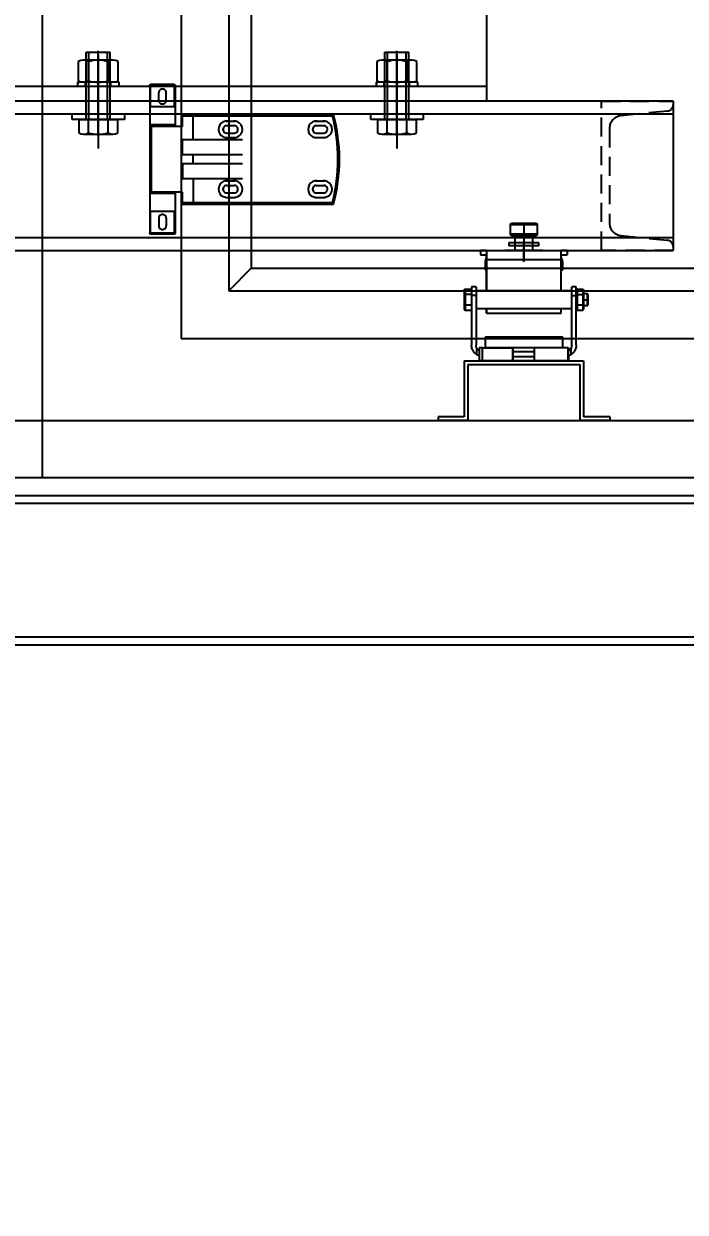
# Model space of a CAD drawing. Header units: millimetres. Extents: x -8864 to 19363, y -6016 to 13777.
# Drawn here: x 3745 to 4188, y -480 to 316 of the extents above; entities that cross this region are included whole.
import ezdxf

# ---------------------------------------------------------------- set-up
doc = ezdxf.new("R2010")
doc.units = ezdxf.units.MM
doc.linetypes.add('DASHED', pattern=[19.05, 12.7, -6.35])
for name, color, linetype in [('Dim', 1, 'Continuous'), ('FanMotor', 7, 'Continuous'), ('McDoor', 7, 'Continuous'), ('McFrame', 7, 'Continuous')]:
    doc.layers.add(name, color=color, linetype=linetype)
doc.styles.add('ROMANS', font='romans.shx')
doc.dimstyles.new('McDim', dxfattribs={"dimscale": 97, "dimtxt": 1.8, "dimasz": 2, "dimexe": 1.25, "dimexo": 0.625, "dimtad": 1, "dimdec": 1, "dimdsep": 46, "dimtxsty": 'ROMANS', "dimcen": 2.5, "dimadec": 0, "dimazin": 0, "dimtfac": 1, "dimtmove": 0, "dimatfit": 1, "dimfxl": 0, "dimarcsym": 0})

# ---------------------------------------------------------------- blocks, each defined once
blk = doc.blocks.new('M500341001400315S-E-BN')
for p, q in [((1735, 773.25, 0), (1735, 214, 0)), ((1467, 201.69, 0), (1467, 246.69, 0)), ((1467, 246.69, 0), (1483, 246.69, 0)), ((1468.73, 201.69, 0), (1468.73, 246.69, 0)), ((1475, 190.69, 0), (1475, 247.69, 0)), ((1481.27, 201.69, 0), (1481.27, 246.69, 0)), ((1483, 201.69, 0), (1483, 246.69, 0)), ((1667, 201.69, 0), (1667, 246.69, 0)), ((1667, 246.69, 0), (1683, 246.69, 0)), ((1668.73, 201.69, 0), (1668.73, 246.69, 0)), ((1675, 190.69, 0), (1675, 247.69, 0)), ((1681.27, 201.69, 0), (1681.27, 246.69, 0)), ((1683, 201.69, 0), (1683, 246.69, 0)), ((1461.63, 240.35, 0), (1461.63, 227.45, 0)), ((1485.03, 241.3, 0), (1464.97, 241.3, 0)), ((1468.31, 240.35, 0), (1468.31, 227.45, 0)), ((1475, 245.23, 0), (1475, 182.16, 0)), ((1475, 225.5, 0), (1475, 242.3, 0)), ((1481.69, 240.35, 0), (1481.69, 227.45, 0)), ((1488.38, 227.45, 0), (1488.38, 240.35, 0)), ((1661.63, 240.35, 0), (1661.63, 227.45, 0)), ((1685.03, 241.3, 0), (1664.97, 241.3, 0)), ((1668.31, 240.35, 0), (1668.31, 227.45, 0)), ((1675, 245.23, 0), (1675, 182.16, 0)), ((1675, 225.5, 0), (1675, 242.3, 0)), ((1681.69, 240.35, 0), (1681.69, 227.45, 0)), ((1688.38, 227.45, 0), (1688.38, 240.35, 0)), ((1015, 224, 0), (1735, 224, 0)), ((1466.5, 226.5, 0), (1461, 226.5, 0)), ((1461, 226.5, 0), (1461, 224, 0)), ((1461, 225.56, 0), (1461.94, 226.5, 0)), ((1461, 224, 0), (1466.5, 224, 0)), ((1485.03, 226.5, 0), (1464.97, 226.5, 0)), ((1466.5, 224, 0), (1466.5, 226.5, 0)), ((1483.5, 226.5, 0), (1466.5, 226.5, 0)), ((1466.5, 224, 0), (1483.5, 224, 0)), ((1475, 223, 0), (1475, 227.5, 0)), ((1489, 226.5, 0), (1483.5, 226.5, 0)), ((1483.5, 224, 0), (1483.5, 226.5, 0)), ((1483.5, 224, 0), (1489, 224, 0)), ((1489, 224, 0), (1489, 226.5, 0)), ((1666.5, 226.5, 0), (1661, 226.5, 0)), ((1661, 226.5, 0), (1661, 224, 0)), ((1661, 225.56, 0), (1661.94, 226.5, 0)), ((1661, 224, 0), (1666.5, 224, 0)), ((1685.03, 226.5, 0), (1664.97, 226.5, 0)), ((1666.5, 224, 0), (1666.5, 226.5, 0)), ((1683.5, 226.5, 0), (1666.5, 226.5, 0)), ((1666.5, 224, 0), (1683.5, 224, 0)), ((1675, 223, 0), (1675, 227.5, 0)), ((1689, 226.5, 0), (1683.5, 226.5, 0)), ((1683.5, 224, 0), (1683.5, 226.5, 0)), ((1683.5, 224, 0), (1689, 224, 0)), ((1689, 224, 0), (1689, 226.5, 0)), ((1860, 214, 0), (60, 214, 0)), ((1860, 214, 0), (1860, 114, 0)), ((60, 205.4, 0), (1860, 205.4, 0)), ((1457.5, 201.69, 0), (1457.5, 205.4, 0)), ((1492.5, 201.69, 0), (1457.5, 201.69, 0)), ((1461.92, 201.69, 0), (1461.92, 192.6, 0)), ((1461.92, 201.69, 0), (1488.08, 201.69, 0)), ((1468.46, 192.6, 0), (1468.46, 201.69, 0)), ((1475, 200.7, 0), (1475, 206.1, 0)), ((1481.54, 192.6, 0), (1481.54, 201.69, 0)), ((1488.08, 192.6, 0), (1488.08, 201.69, 0)), ((1492.5, 205.4, 0), (1492.5, 201.69, 0)), ((1657.5, 201.69, 0), (1657.5, 205.4, 0)), ((1692.5, 201.69, 0), (1657.5, 201.69, 0)), ((1661.92, 201.69, 0), (1661.92, 192.6, 0)), ((1661.92, 201.69, 0), (1688.08, 201.69, 0)), ((1668.46, 192.6, 0), (1668.46, 201.69, 0)), ((1675, 200.7, 0), (1675, 206.1, 0)), ((1681.54, 192.6, 0), (1681.54, 201.69, 0)), ((1688.08, 192.6, 0), (1688.08, 201.69, 0)), ((1692.5, 205.4, 0), (1692.5, 201.69, 0)), ((1465.19, 191.69, 0), (1484.81, 191.69, 0)), ((1475, 191.69, 0), (1475, 191.69, 0)), ((1665.19, 191.69, 0), (1684.81, 191.69, 0)), ((1675, 191.69, 0), (1675, 191.69, 0)), ((60, 122.61, 0), (1860, 122.61, 0)), ((1760, 122.47, 0), (1760, 106.79, 0)), ((60, 114, 0), (1860, 114, 0)), ((1720, 40, 0), (1800, 40, 0)), ((1720, 40, 0), (1720, 2.5, 0)), ((1800, 40, 0), (1800, 2.5, 0)), ((1722.5, 37.5, 0), (1797.5, 37.5, 0)), ((1722.5, 37.5, 0), (1722.5, 0, 0)), ((1797.5, 37.5, 0), (1797.5, 0, 0)), ((1720, 2.5, 0), (1702.5, 2.5, 0)), ((1702.5, 2.5, 0), (1702.5, 0, 0)), ((1722.5, 0, 0), (1702.5, 0, 0)), ((1817.5, 0, 0), (1797.5, 0, 0)), ((1817.5, 2.5, 0), (1800, 2.5, 0)), ((1817.5, 2.5, 0), (1817.5, 0, 0))]:
    blk.add_line(p, q)
at = {"color": 5, "linetype": 'DASHED'}
for p, q in [((1812, 114, 0), (1812, 214, 0)), ((1760, 106.3, 0), (1760, 122.78, 0))]:
    blk.add_line(p, q, dxfattribs=at)
at = {"color": 7, "linetype": 'Continuous'}
for p, q in [((1760, 131.2, 0), (1751, 131.2, 0)), ((1751, 124.8, 0), (1751, 131.2, 0)), ((1760, 132, 0), (1751.8, 132, 0)), ((1768.2, 132, 0), (1760, 132, 0)), ((1769, 131.2, 0), (1760, 131.2, 0)), ((1760, 131.2, 0), (1760, 124.8, 0)), ((1769, 131.2, 0), (1769, 124.8, 0)), ((1760, 124.8, 0), (1751, 124.8, 0)), ((1751.8, 124, 0), (1760, 124, 0)), ((1754, 124, 0), (1754, 114, 0)), ((1754, 119.43, 0), (1754, 119, 0)), ((1769, 124.8, 0), (1760, 124.8, 0)), ((1760, 124, 0), (1768.2, 124, 0)), ((1766, 114, 0), (1766, 124, 0)), ((1766, 119, 0), (1766, 119.74, 0)), ((1731, 114, 0), (1731, 111, 0)), ((1734.99, 114, 0), (1734.99, 111, 0)), ((1734.99, 114, 0), (1785.01, 114, 0)), ((1745.44, 114, 0), (1777.44, 114, 0)), ((1750, 119, 0), (1750, 117, 0)), ((1770, 117, 0), (1770, 119, 0)), ((1789, 114, 0), (1789, 111, 0)), ((1734, 106, 0), (1734, 101, 0)), ((1735, 108, 0), (1735, 108, 0)), ((1735, 87, 0), (1735, 108, 0)), ((1735, 108, 0), (1735, 87, 0)), ((1735, 108, 0), (1785.01, 108, 0)), ((1785.01, 87, 0), (1785.01, 108, 0)), ((1786, 101, 0), (1786, 106, 0)), ((1720.6, 87.93, 0), (1720.6, 84.46, 0)), ((1720.6, 87.93, 0), (1725, 87.93, 0)), ((1728, 89.5, 0), (1725, 89.5, 0)), ((1795, 89.5, 0), (1792, 89.5, 0)), ((1795.6, 87.93, 0), (1799.4, 87.93, 0)), ((1795.6, 87.93, 0), (1795.6, 84.46, 0)), ((1799.4, 87.93, 0), (1799.4, 84.46, 0)), ((1720, 87.24, 0), (1720, 84.12, 0)), ((1720, 84.12, 0), (1720, 77.88, 0)), ((1725, 84.46, 0), (1720.6, 84.46, 0)), ((1720.6, 84.46, 0), (1720.6, 77.54, 0)), ((1728, 83.89, 0), (1725, 83.89, 0)), ((1725, 83.89, 0), (1725, 50.5, 0)), ((1792, 87, 0), (1728, 87, 0)), ((1728, 83.89, 0), (1728, 50.5, 0)), ((1792, 83.89, 0), (1795, 83.89, 0)), ((1792, 50.5, 0), (1792, 83.89, 0)), ((1795, 50.5, 0), (1795, 83.89, 0)), ((1795.6, 84.46, 0), (1799.4, 84.46, 0)), ((1795.6, 84.46, 0), (1795.6, 77.54, 0)), ((1799.4, 84.46, 0), (1799.4, 77.54, 0)), ((1800, 87.24, 0), (1800, 84.12, 0)), ((1802.5, 85, 0), (1800, 85, 0)), ((1800, 84.12, 0), (1800, 77.88, 0)), ((1800, 81, 0), (1802.5, 81, 0)), ((1803, 84.49, 0), (1802.5, 85, 0)), ((1802.5, 77, 0), (1802.5, 81, 0)), ((1803, 81, 0), (1802.5, 81, 0)), ((1803, 77.5, 0), (1803, 81, 0)), ((1720, 77.88, 0), (1720, 74.76, 0)), ((1720.6, 77.54, 0), (1720.6, 74.07, 0)), ((1720.6, 77.54, 0), (1725, 77.54, 0)), ((1720.6, 74.07, 0), (1725, 74.07, 0)), ((1728, 75, 0), (1734.93, 75, 0)), ((1734.97, 72, 0), (1734.97, 75, 0)), ((1734.98, 72, 0), (1734.98, 75, 0)), ((1735, 75, 0), (1735, 72, 0)), ((1735.02, 75, 0), (1785.03, 75, 0)), ((1735.02, 75, 0), (1735.02, 72, 0)), ((1735.02, 72, 0), (1785.03, 72, 0)), ((1785.03, 72, 0), (1785.03, 75, 0)), ((1785.1, 75, 0), (1792, 75, 0)), ((1795.6, 77.54, 0), (1799.4, 77.54, 0)), ((1795.6, 77.54, 0), (1795.6, 74.07, 0)), ((1795.6, 74.07, 0), (1799.4, 74.07, 0)), ((1799.4, 77.54, 0), (1799.4, 74.07, 0)), ((1800, 77.88, 0), (1800, 74.76, 0)), ((1800, 77, 0), (1802.5, 77, 0)), ((1802.5, 77, 0), (1803, 77.51, 0)), ((1734, 56, 0), (1734, 49, 0)), ((1786, 49, 0), (1786, 56, 0)), ((1728.5, 44.16, 0), (1728.5, 48.44, 0)), ((1730.01, 48.8, 0), (1730.01, 40, 0)), ((1732.25, 48.8, 0), (1730.01, 48.8, 0)), ((1732.25, 48.8, 0), (1752.59, 48.8, 0)), ((1732.25, 40, 0), (1732.25, 48.8, 0)), ((1734, 49, 0), (1734.01, 48.8, 0)), ((1752.59, 48.8, 0), (1752.59, 40, 0)), ((1752.6, 47.3, 0), (1752.6, 48.8, 0)), ((1767.09, 40, 0), (1767.09, 48.8, 0)), ((1787.75, 48.8, 0), (1767.09, 48.8, 0)), ((1785.99, 48.79, 0), (1786, 49, 0)), ((1789.59, 48.8, 0), (1787.75, 48.8, 0)), ((1789.59, 48.8, 0), (1789.59, 40, 0)), ((1789.62, 40, 0), (1789.62, 48.8, 0)), ((1789.74, 48.8, 0), (1789.88, 48.8, 0)), ((1789.88, 48.8, 0), (1789.88, 46.69, 0)), ((1789.91, 46.7, 0), (1789.91, 48.8, 0)), ((1791.5, 48.44, 0), (1791.5, 44.16, 0)), ((1732.25, 40, 0), (1730.01, 40, 0)), ((1752.59, 40, 0), (1732.25, 40, 0)), ((1752.59, 43, 0), (1752.59, 47.3, 0)), ((1752.59, 47.3, 0), (1752.6, 47.3, 0)), ((1767.09, 46, 0), (1752.59, 46, 0)), ((1752.59, 43, 0), (1767.09, 43, 0)), ((1752.59, 43, 0), (1752.59, 43, 0)), ((1752.62, 40, 0), (1752.62, 43, 0)), ((1789.59, 40, 0), (1767.09, 40, 0)), ((1789.88, 40, 0), (1789.74, 40, 0)), ((1789.88, 43.4, 0), (1789.88, 40, 0)), ((1789.91, 40, 0), (1789.91, 43.41, 0))]:
    blk.add_line(p, q, dxfattribs=at)
at = {"linetype": 'Continuous'}
blk.add_line((1772.7, 114, 0), (1747.3, 114, 0), dxfattribs=at)
at = {"color": 5, "linetype": 'DASHED', "elevation": 0}
blk.add_lwpolyline([(1860, 214), (1860, 211.44, -0.385314), (1856.22, 207.26), (1824.95, 204.13, 0.385314), (1817.3, 195.67), (1817.3, 132.33, 0.385314), (1824.95, 123.87), (1856.22, 120.74, -0.385314), (1860, 116.56), (1860, 114), (1812, 114), (1812, 214), (1860, 214)], format="xyb", dxfattribs=at)
for centre, radius, start, end in [((1464.97, 234.94, 0), 6.36, 58.26171, 121.73829), ((1475, 217.3, 0), 24, 73.8206, 106.1794), ((1485.03, 234.94, 0), 6.36, 58.26171, 121.73829), ((1664.97, 234.94, 0), 6.36, 58.26171, 121.73829), ((1675, 217.3, 0), 24, 73.8206, 106.1794), ((1685.03, 234.94, 0), 6.36, 58.26171, 121.73829), ((1464.97, 232.86, 0), 6.36, 238.26171, 301.73829), ((1475, 250.5, 0), 24, 253.8206, 286.1794), ((1485.03, 232.86, 0), 6.36, 238.26171, 301.73829), ((1664.97, 232.86, 0), 6.36, 238.26171, 301.73829), ((1675, 250.5, 0), 24, 253.8206, 286.1794), ((1685.03, 232.86, 0), 6.36, 238.26171, 301.73829), ((1465.19, 198.04, 0), 6.34, 238.94238, 301.05762), ((1475, 215.69, 0), 24, 254.18071, 285.81929), ((1484.81, 198.04, 0), 6.34, 238.94238, 301.05762), ((1665.19, 198.04, 0), 6.34, 238.94238, 301.05762), ((1675, 215.69, 0), 24, 254.18071, 285.81929), ((1684.81, 198.04, 0), 6.34, 238.94238, 301.05762)]:
    blk.add_arc(centre, radius, start, end)
at = {"color": 7, "linetype": 'Continuous'}
for centre, start, end in [((1739, 106, 0), 144.12084, 180.00849), ((1781, 106, 0), 0.00849, 35.70564)]:
    blk.add_arc(centre, 5, start, end, dxfattribs=at)
for points, knots in [([(1751, 131.2, 0), (1751, 131.23, 0), (1751, 131.28, 0), (1751.02, 131.37, 0), (1751.04, 131.45, 0), (1751.08, 131.55, 0), (1751.14, 131.67, 0), (1751.24, 131.78, 0), (1751.37, 131.88, 0), (1751.5, 131.94, 0), (1751.64, 131.99, 0), (1751.74, 132, 0), (1751.8, 132, 0)], [0, 0, 0, 0, 0.062093, 0.1244295, 0.1872281, 0.2507024, 0.3675958, 0.4953732, 0.6139008, 0.7467892, 0.8538776, 1, 1, 1, 1]), ([(1760, 132, 0), (1760, 132, 0), (1760, 132, 0), (1760, 131.98, 0), (1760, 131.97, 0), (1760, 131.93, 0), (1760, 131.88, 0), (1760, 131.78, 0), (1760, 131.67, 0), (1760, 131.53, 0), (1760, 131.37, 0), (1760, 131.26, 0), (1760, 131.2, 0)], [0, 0, 0, 0, 0.078035, 0.146295, 0.20478, 0.253492, 0.386381, 0.504964, 0.632742, 0.74969, 0.875756, 1, 1, 1, 1]), ([(1768.2, 132, 0), (1768.23, 132, 0), (1768.29, 132, 0), (1768.37, 131.98, 0), (1768.43, 131.97, 0), (1768.52, 131.93, 0), (1768.63, 131.88, 0), (1768.75, 131.78, 0), (1768.86, 131.67, 0), (1768.94, 131.53, 0), (1768.99, 131.37, 0), (1769, 131.26, 0), (1769, 131.2, 0)], [0, 0, 0, 0, 0.078035, 0.146295, 0.20478, 0.253492, 0.386381, 0.504964, 0.632742, 0.74969, 0.875756, 1, 1, 1, 1]), ([(1751.8, 124, 0), (1751.77, 124, 0), (1751.71, 124, 0), (1751.63, 124.02, 0), (1751.57, 124.03, 0), (1751.48, 124.07, 0), (1751.37, 124.12, 0), (1751.24, 124.22, 0), (1751.14, 124.33, 0), (1751.06, 124.47, 0), (1751.01, 124.63, 0), (1751, 124.74, 0), (1751, 124.8, 0)], [0, 0, 0, 0, 0.078035, 0.146295, 0.20478, 0.253492, 0.386381, 0.504964, 0.632742, 0.74969, 0.875756, 1, 1, 1, 1]), ([(1760, 124.8, 0), (1760, 124.77, 0), (1760, 124.72, 0), (1760, 124.63, 0), (1760, 124.55, 0), (1760, 124.45, 0), (1760, 124.33, 0), (1760, 124.22, 0), (1760, 124.12, 0), (1760, 124.06, 0), (1760, 124.01, 0), (1760, 124, 0), (1760, 124, 0)], [0, 0, 0, 0, 0.062093, 0.12443, 0.187228, 0.250702, 0.367596, 0.495373, 0.613901, 0.746789, 0.853878, 1, 1, 1, 1]), ([(1769, 124.8, 0), (1769, 124.77, 0), (1769, 124.72, 0), (1768.98, 124.63, 0), (1768.96, 124.55, 0), (1768.92, 124.45, 0), (1768.86, 124.33, 0), (1768.75, 124.22, 0), (1768.63, 124.12, 0), (1768.5, 124.06, 0), (1768.36, 124.01, 0), (1768.26, 124, 0), (1768.2, 124, 0)], [0, 0, 0, 0, 0.062093, 0.12443, 0.187228, 0.250702, 0.367596, 0.495373, 0.613901, 0.746789, 0.853878, 1, 1, 1, 1]), ([(1735, 114, 0), (1734.48, 114, 0), (1733.96, 114, 0), (1732.99, 114, 0), (1732.54, 114, 0), (1731.8, 114, 0), (1731.51, 114, 0), (1731.1, 114, 0), (1731, 114, 0), (1731, 114, 0)], [0, 0, 0, 0, 0.25, 0.25, 0.5, 0.5, 0.75, 0.75, 1, 1, 1, 1]), ([(1734.99, 114, 0), (1734.99, 114, 0), (1734.99, 113.84, 0), (1735, 113.24, 0), (1735, 112.8, 0), (1735, 111.69, 0), (1735, 111.02, 0), (1735, 109.57, 0), (1735, 108.79, 0), (1735, 108, 0)], [0, 0, 0, 0, 0.25, 0.25, 0.5, 0.5, 0.75, 0.75, 1, 1, 1, 1]), ([(1770, 119, 0), (1770, 119, 0), (1769.74, 119, 0), (1768.74, 119, 0), (1768, 119, 0), (1766.15, 119, 0), (1765.04, 119, 0), (1762.62, 119, 0), (1761.31, 119, 0), (1758.69, 119, 0), (1757.38, 119, 0), (1754.96, 119, 0), (1753.85, 119, 0), (1752, 119, 0), (1751.26, 119, 0), (1750.26, 119, 0), (1750, 119, 0), (1750, 119, 0)], [0, 0, 0, 0, 0.125, 0.125, 0.25, 0.25, 0.375, 0.375, 0.5, 0.5, 0.625, 0.625, 0.75, 0.75, 0.875, 0.875, 1, 1, 1, 1]), ([(1770, 117, 0), (1770, 117, 0), (1769.74, 117, 0), (1768.74, 117, 0), (1768, 117, 0), (1766.15, 117, 0), (1765.04, 117, 0), (1762.62, 117, 0), (1761.31, 117, 0), (1758.69, 117, 0), (1757.38, 117, 0), (1754.96, 117, 0), (1753.85, 117, 0), (1752, 117, 0), (1751.26, 117, 0), (1750.26, 117, 0), (1750, 117, 0), (1750, 117, 0)], [0, 0, 0, 0, 0.125, 0.125, 0.25, 0.25, 0.375, 0.375, 0.5, 0.5, 0.625, 0.625, 0.75, 0.75, 0.875, 0.875, 1, 1, 1, 1]), ([(1789, 114, 0), (1789, 114, 0), (1788.9, 114, 0), (1788.5, 114, 0), (1788.2, 114, 0), (1787.46, 114, 0), (1787.02, 114, 0), (1786.05, 114, 0), (1785.53, 114, 0), (1785, 114, 0)], [0, 0, 0, 0, 0.25, 0.25, 0.5, 0.5, 0.75, 0.75, 1, 1, 1, 1]), ([(1785.01, 108, 0), (1785.01, 108.79, 0), (1785.01, 109.57, 0), (1785.01, 111.02, 0), (1785.01, 111.69, 0), (1785.01, 112.8, 0), (1785.01, 113.24, 0), (1785.01, 113.84, 0), (1785.01, 114, 0), (1785.01, 114, 0)], [0, 0, 0, 0, 0.25, 0.25, 0.5, 0.5, 0.75, 0.75, 1, 1, 1, 1]), ([(1731, 111, 0), (1731, 111, 0), (1731.1, 111, 0), (1731.51, 111, 0), (1731.8, 111, 0), (1732.54, 111, 0), (1732.99, 111, 0), (1733.96, 111, 0), (1734.48, 111, 0), (1735, 111, 0)], [0, 0, 0, 0, 0.25, 0.25, 0.5, 0.5, 0.75, 0.75, 1, 1, 1, 1]), ([(1735, 106, 0), (1734.96, 106, 0), (1734.55, 106, 0), (1734.15, 106, 0), (1734.05, 106, 0), (1734, 106, 0)], [0, 0, 0, 0, 0.048245, 0.524122, 1, 1, 1, 1]), ([(1734.99, 108.89, 0), (1734.99, 108.99, 0), (1734.99, 109.47, 0), (1734.99, 110.2, 0), (1734.99, 110.77, 0), (1734.99, 111, 0)], [0, 0, 0, 0, 0.123753, 0.645771, 1, 1, 1, 1]), ([(1734.99, 108.9, 0), (1734.99, 108.98, 0), (1734.99, 109.45, 0), (1734.99, 110.16, 0), (1734.99, 110.87, 0), (1734.99, 110.96, 0), (1734.99, 111, 0)], [0, 0, 0, 0, 0.067968, 0.378645, 0.689323, 1, 1, 1, 1]), ([(1735, 108, 0), (1735, 108.06, 0), (1735, 108.17, 0), (1735, 108.34, 0), (1735, 108.5, 0), (1735, 108.67, 0), (1735, 108.83, 0), (1735, 108.99, 0), (1735, 109.28, 0), (1735, 109.68, 0), (1735, 110.13, 0), (1734.99, 110.51, 0), (1734.99, 110.74, 0), (1734.99, 110.88, 0), (1734.99, 110.95, 0), (1734.99, 110.99, 0), (1734.99, 111, 0), (1734.99, 111, 0)], [0, 0, 0, 0, 0.036013, 0.071746, 0.107314, 0.142829, 0.178406, 0.214159, 0.250201, 0.375057, 0.500032, 0.624889, 0.749864, 0.812682, 0.874903, 0.937138, 1, 1, 1, 1]), ([(1785, 111, 0), (1785.53, 111, 0), (1786.05, 111, 0), (1787.02, 111, 0), (1787.46, 111, 0), (1788.2, 111, 0), (1788.5, 111, 0), (1788.9, 111, 0), (1789, 111, 0), (1789, 111, 0)], [0, 0, 0, 0, 0.25, 0.25, 0.5, 0.5, 0.75, 0.75, 1, 1, 1, 1]), ([(1786, 106, 0), (1785.95, 106, 0), (1785.85, 106, 0), (1785.45, 106, 0), (1785.05, 106, 0), (1785.01, 106, 0)], [0, 0, 0, 0, 0.47807, 0.95614, 1, 1, 1, 1]), ([(1734, 101, 0), (1734.05, 101, 0), (1734.15, 101, 0), (1734.55, 101, 0), (1734.96, 101, 0), (1735, 101, 0)], [0, 0, 0, 0, 0.475878, 0.951755, 1, 1, 1, 1]), ([(1785.01, 101, 0), (1785.05, 101, 0), (1785.45, 101, 0), (1785.85, 101, 0), (1785.95, 101, 0), (1786, 101, 0)], [0, 0, 0, 0, 0.04386, 0.52193, 1, 1, 1, 1]), ([(1720, 87.24, 0), (1720, 87.26, 0), (1720, 87.31, 0), (1720.01, 87.38, 0), (1720.03, 87.44, 0), (1720.05, 87.52, 0), (1720.09, 87.61, 0), (1720.16, 87.72, 0), (1720.25, 87.8, 0), (1720.36, 87.87, 0), (1720.47, 87.92, 0), (1720.56, 87.93, 0), (1720.6, 87.93, 0)], [0, 0, 0, 0, 0.078365, 0.146854, 0.20547, 0.254214, 0.387121, 0.505777, 0.633418, 0.750335, 0.876125, 1, 1, 1, 1]), ([(1725, 89.5, 0), (1725, 89.5, 0), (1725, 89.37, 0), (1725, 88.86, 0), (1725, 88.48, 0), (1725, 87.49, 0), (1725, 86.89, 0), (1725, 85.51, 0), (1725, 84.73, 0), (1725, 83.89, 0)], [0, 0, 0, 0, 0.25, 0.25, 0.5, 0.5, 0.75, 0.75, 1, 1, 1, 1]), ([(1728, 89.5, 0), (1728, 89.5, 0), (1728, 89.5, 0), (1728, 89.48, 0), (1728, 89.46, 0), (1728, 89.43, 0), (1728, 89.38, 0), (1728, 89.33, 0), (1728, 89.27, 0), (1728, 89.2, 0), (1728, 89.02, 0), (1728, 88.67, 0), (1728, 88.01, 0), (1728, 87.19, 0), (1728, 86.41, 0), (1728, 85.78, 0), (1728, 85.33, 0), (1728, 84.87, 0), (1728, 84.39, 0), (1728, 84.06, 0), (1728, 83.89, 0)], [0, 0, 0, 0, 0.0279094, 0.0557262, 0.0834771, 0.1111889, 0.1388884, 0.1666027, 0.1943585, 0.2221827, 0.2501018, 0.3750315, 0.5000109, 0.6249406, 0.74992, 0.8000848, 0.8500185, 0.8998777, 0.9498194, 1, 1, 1, 1]), ([(1792, 83.89, 0), (1792, 83.99, 0), (1792, 84.17, 0), (1792, 84.44, 0), (1792, 84.71, 0), (1792, 84.97, 0), (1792, 85.23, 0), (1792, 85.48, 0), (1792, 85.73, 0), (1792, 85.97, 0), (1792, 86.47, 0), (1792, 87.19, 0), (1792, 88.01, 0), (1792, 88.67, 0), (1792, 89.05, 0), (1792, 89.26, 0), (1792, 89.37, 0), (1792, 89.44, 0), (1792, 89.49, 0), (1792, 89.5, 0), (1792, 89.5, 0)], [0, 0, 0, 0, 0.027909, 0.055726, 0.083477, 0.111189, 0.138888, 0.166603, 0.194358, 0.222183, 0.250102, 0.375032, 0.500011, 0.624941, 0.74992, 0.800085, 0.850019, 0.899878, 0.949819, 1, 1, 1, 1]), ([(1795, 83.89, 0), (1795, 84.73, 0), (1795, 85.51, 0), (1795, 86.89, 0), (1795, 87.49, 0), (1795, 88.48, 0), (1795, 88.86, 0), (1795, 89.37, 0), (1795, 89.5, 0), (1795, 89.5, 0)], [0, 0, 0, 0, 0.25, 0.25, 0.5, 0.5, 0.75, 0.75, 1, 1, 1, 1]), ([(1795.6, 87.93, 0), (1795.58, 87.93, 0), (1795.53, 87.93, 0), (1795.47, 87.91, 0), (1795.4, 87.89, 0), (1795.34, 87.86, 0), (1795.27, 87.82, 0), (1795.22, 87.77, 0), (1795.15, 87.7, 0), (1795.08, 87.59, 0), (1795.01, 87.43, 0), (1795, 87.3, 0), (1795, 87.24, 0)], [0, 0, 0, 0, 0.064892, 0.131304, 0.199506, 0.269748, 0.342257, 0.417243, 0.494891, 0.627526, 0.795837, 1, 1, 1, 1]), ([(1799.4, 87.93, 0), (1799.42, 87.93, 0), (1799.47, 87.93, 0), (1799.53, 87.91, 0), (1799.6, 87.89, 0), (1799.66, 87.86, 0), (1799.72, 87.82, 0), (1799.78, 87.77, 0), (1799.85, 87.7, 0), (1799.92, 87.59, 0), (1799.99, 87.43, 0), (1799.99, 87.3, 0), (1800, 87.24, 0)], [0, 0, 0, 0, 0.064892, 0.131304, 0.199506, 0.269748, 0.342257, 0.417243, 0.494891, 0.627526, 0.795837, 1, 1, 1, 1]), ([(1720.6, 84.46, 0), (1720.58, 84.46, 0), (1720.54, 84.46, 0), (1720.47, 84.46, 0), (1720.41, 84.45, 0), (1720.34, 84.43, 0), (1720.25, 84.4, 0), (1720.16, 84.36, 0), (1720.09, 84.3, 0), (1720.04, 84.25, 0), (1720.01, 84.19, 0), (1720, 84.14, 0), (1720, 84.12, 0)], [0, 0, 0, 0, 0.062152, 0.124504, 0.187271, 0.250667, 0.367428, 0.494905, 0.613188, 0.746033, 0.853249, 1, 1, 1, 1]), ([(1795.6, 84.46, 0), (1795.58, 84.46, 0), (1795.53, 84.46, 0), (1795.47, 84.46, 0), (1795.4, 84.44, 0), (1795.34, 84.43, 0), (1795.27, 84.41, 0), (1795.22, 84.38, 0), (1795.15, 84.35, 0), (1795.08, 84.29, 0), (1795.01, 84.21, 0), (1795, 84.15, 0), (1795, 84.12, 0)], [0, 0, 0, 0, 0.064892, 0.131304, 0.199506, 0.269748, 0.342257, 0.417243, 0.494891, 0.627526, 0.795837, 1, 1, 1, 1]), ([(1799.4, 84.46, 0), (1799.42, 84.46, 0), (1799.47, 84.46, 0), (1799.53, 84.46, 0), (1799.6, 84.45, 0), (1799.66, 84.43, 0), (1799.72, 84.41, 0), (1799.78, 84.39, 0), (1799.85, 84.35, 0), (1799.92, 84.3, 0), (1799.99, 84.22, 0), (1799.99, 84.15, 0), (1800, 84.12, 0)], [0, 0, 0, 0, 0.064892, 0.131304, 0.199506, 0.269748, 0.342257, 0.417243, 0.494891, 0.627526, 0.795837, 1, 1, 1, 1]), ([(1802.5, 81, 0), (1802.5, 81.52, 0), (1802.5, 82.05, 0), (1802.5, 83.01, 0), (1802.5, 83.46, 0), (1802.5, 84.2, 0), (1802.5, 84.5, 0), (1802.5, 84.9, 0), (1802.5, 85, 0), (1802.5, 85, 0)], [0, 0, 0, 0, 0.25, 0.25, 0.5, 0.5, 0.75, 0.75, 1, 1, 1, 1]), ([(1803, 81, 0), (1803, 81.46, 0), (1803, 81.92, 0), (1803, 82.76, 0), (1803, 83.15, 0), (1803, 83.8, 0), (1803, 84.06, 0), (1803, 84.41, 0), (1803, 84.5, 0), (1803, 84.5, 0)], [0, 0, 0, 0, 0.25, 0.25, 0.5, 0.5, 0.75, 0.75, 1, 1, 1, 1]), ([(1720, 77.88, 0), (1720, 77.87, 0), (1720, 77.84, 0), (1720.01, 77.81, 0), (1720.03, 77.78, 0), (1720.05, 77.74, 0), (1720.09, 77.7, 0), (1720.16, 77.64, 0), (1720.25, 77.6, 0), (1720.36, 77.56, 0), (1720.47, 77.54, 0), (1720.56, 77.54, 0), (1720.6, 77.54, 0)], [0, 0, 0, 0, 0.078365, 0.146854, 0.20547, 0.254214, 0.387121, 0.505777, 0.633418, 0.750335, 0.876125, 1, 1, 1, 1]), ([(1720, 74.76, 0), (1720, 74.74, 0), (1720, 74.69, 0), (1720.01, 74.62, 0), (1720.03, 74.56, 0), (1720.05, 74.48, 0), (1720.09, 74.39, 0), (1720.16, 74.28, 0), (1720.25, 74.2, 0), (1720.36, 74.13, 0), (1720.47, 74.08, 0), (1720.56, 74.07, 0), (1720.6, 74.07, 0)], [0, 0, 0, 0, 0.078408, 0.146918, 0.205532, 0.25425, 0.387086, 0.505433, 0.632901, 0.749725, 0.875677, 1, 1, 1, 1]), ([(1734.99, 75, 0), (1734.99, 74.89, 0), (1734.99, 74.42, 0), (1734.99, 73.74, 0), (1734.99, 72.98, 0), (1734.99, 72.42, 0), (1734.98, 72.07, 0), (1734.98, 72.02, 0), (1734.98, 72, 0)], [0, 0, 0, 0, 0.060402, 0.248322, 0.436241, 0.624161, 0.81208, 1, 1, 1, 1]), ([(1735, 72, 0), (1735, 72.02, 0), (1735, 72.07, 0), (1735, 72.42, 0), (1735, 72.98, 0), (1735, 73.74, 0), (1735, 74.42, 0), (1735, 74.89, 0), (1735, 75, 0)], [0, 0, 0, 0, 0.1879196, 0.3758391, 0.5637587, 0.7516783, 0.9395979, 1, 1, 1, 1]), ([(1795.6, 77.54, 0), (1795.58, 77.54, 0), (1795.53, 77.54, 0), (1795.47, 77.54, 0), (1795.4, 77.55, 0), (1795.34, 77.57, 0), (1795.27, 77.59, 0), (1795.22, 77.61, 0), (1795.15, 77.65, 0), (1795.08, 77.7, 0), (1795.01, 77.78, 0), (1795, 77.85, 0), (1795, 77.88, 0)], [0, 0, 0, 0, 0.064892, 0.131304, 0.199506, 0.269748, 0.342257, 0.417243, 0.494891, 0.627526, 0.795837, 1, 1, 1, 1]), ([(1795.6, 74.07, 0), (1795.58, 74.07, 0), (1795.53, 74.07, 0), (1795.47, 74.09, 0), (1795.4, 74.11, 0), (1795.34, 74.14, 0), (1795.27, 74.18, 0), (1795.22, 74.23, 0), (1795.15, 74.3, 0), (1795.08, 74.41, 0), (1795.01, 74.57, 0), (1795, 74.7, 0), (1795, 74.76, 0)], [0, 0, 0, 0, 0.064892, 0.131304, 0.199506, 0.269748, 0.342257, 0.417243, 0.494891, 0.627526, 0.795837, 1, 1, 1, 1]), ([(1799.4, 77.54, 0), (1799.42, 77.54, 0), (1799.47, 77.54, 0), (1799.53, 77.54, 0), (1799.6, 77.56, 0), (1799.66, 77.57, 0), (1799.72, 77.59, 0), (1799.78, 77.62, 0), (1799.85, 77.65, 0), (1799.92, 77.71, 0), (1799.99, 77.79, 0), (1799.99, 77.85, 0), (1800, 77.88, 0)], [0, 0, 0, 0, 0.064892, 0.131304, 0.199506, 0.269748, 0.342257, 0.417243, 0.494891, 0.627526, 0.795837, 1, 1, 1, 1]), ([(1799.4, 74.07, 0), (1799.42, 74.07, 0), (1799.47, 74.07, 0), (1799.53, 74.09, 0), (1799.6, 74.11, 0), (1799.66, 74.14, 0), (1799.72, 74.18, 0), (1799.78, 74.23, 0), (1799.85, 74.3, 0), (1799.92, 74.41, 0), (1799.99, 74.57, 0), (1799.99, 74.7, 0), (1800, 74.76, 0)], [0, 0, 0, 0, 0.064892, 0.131304, 0.199506, 0.269748, 0.342257, 0.417243, 0.494891, 0.627526, 0.795837, 1, 1, 1, 1]), ([(1786, 56, 0), (1786, 56, 0), (1785.83, 56, 0), (1785.17, 56, 0), (1784.67, 56, 0), (1783.37, 56, 0), (1782.56, 56, 0), (1780.67, 56, 0), (1779.59, 56, 0), (1777.18, 56, 0), (1775.86, 56, 0), (1773.03, 56, 0), (1771.52, 56, 0), (1768.38, 56, 0), (1766.74, 56, 0), (1763.4, 56, 0), (1761.7, 56, 0), (1758.3, 56, 0), (1756.6, 56, 0), (1753.26, 56, 0), (1751.62, 56, 0), (1748.48, 56, 0), (1746.97, 56, 0), (1744.14, 56, 0), (1742.82, 56, 0), (1740.41, 56, 0), (1739.33, 56, 0), (1737.44, 56, 0), (1736.63, 56, 0), (1735.33, 56, 0), (1734.83, 56, 0), (1734.17, 56, 0), (1734, 56, 0), (1734, 56, 0)], [0, 0, 0, 0, 0.0625, 0.0625, 0.125, 0.125, 0.1875, 0.1875, 0.25, 0.25, 0.3125, 0.3125, 0.375, 0.375, 0.4375, 0.4375, 0.5, 0.5, 0.5625, 0.5625, 0.625, 0.625, 0.6875, 0.6875, 0.75, 0.75, 0.8125, 0.8125, 0.875, 0.875, 0.9375, 0.9375, 1, 1, 1, 1]), ([(1728.5, 44.16, 0), (1728.43, 44.2, 0), (1728.28, 44.3, 0), (1728.06, 44.45, 0), (1727.85, 44.61, 0), (1727.64, 44.78, 0), (1727.44, 44.97, 0), (1727.24, 45.15, 0), (1726.89, 45.51, 0), (1726.43, 46.07, 0), (1725.93, 46.85, 0), (1725.52, 47.71, 0), (1725.28, 48.42, 0), (1725.15, 49, 0), (1725.07, 49.43, 0), (1725.01, 49.94, 0), (1725, 50.3, 0), (1725, 50.5, 0)], [0, 0, 0, 0, 0.033143, 0.066746, 0.100815, 0.135356, 0.170373, 0.205872, 0.241858, 0.361585, 0.489993, 0.609483, 0.743451, 0.791495, 0.850268, 0.91977, 1, 1, 1, 1]), ([(1728.5, 48.44, 0), (1728.47, 48.5, 0), (1728.4, 48.63, 0), (1728.32, 48.83, 0), (1728.25, 49.03, 0), (1728.18, 49.23, 0), (1728.11, 49.49, 0), (1728.05, 49.79, 0), (1728.01, 50.14, 0), (1728, 50.38, 0), (1728, 50.5, 0)], [0, 0, 0, 0, 0.099025, 0.198086, 0.297377, 0.397089, 0.497412, 0.664729, 0.831972, 1, 1, 1, 1]), ([(1730.01, 46.77, 0), (1729.89, 46.85, 0), (1729.6, 47.03, 0), (1729.2, 47.43, 0), (1728.8, 47.9, 0), (1728.6, 48.26, 0), (1728.5, 48.44, 0)], [0, 0, 0, 0, 0.2049041, 0.4747612, 0.7386006, 1, 1, 1, 1]), ([(1734, 49, 0), (1734, 49, 0), (1733.93, 49, 0), (1734.18, 49, 0), (1734.8, 49, 0), (1735.91, 49, 0), (1737.42, 49, 0), (1739.31, 49, 0), (1741.56, 49, 0), (1744.13, 49, 0), (1746.96, 49, 0), (1750.02, 49, 0), (1753.25, 49, 0), (1756.6, 49, 0), (1760, 49, 0), (1763.4, 49, 0), (1766.75, 49, 0), (1769.98, 49, 0), (1773.04, 49, 0), (1775.87, 49, 0), (1778.44, 49, 0), (1780.69, 49, 0), (1782.58, 49, 0), (1784.09, 49, 0), (1785.18, 49, 0), (1785.87, 49, 0), (1785.96, 49, 0), (1786, 49, 0)], [0, 0, 0, 0, 0.000014, 0.041681, 0.083347, 0.125014, 0.166681, 0.208347, 0.250014, 0.291681, 0.333347, 0.375014, 0.416681, 0.458347, 0.500014, 0.541681, 0.583347, 0.625014, 0.666681, 0.708347, 0.750014, 0.791681, 0.833347, 0.875014, 0.916681, 0.958347, 1, 1, 1, 1]), ([(1791.5, 48.44, 0), (1791.34, 48.17, 0), (1791.02, 47.64, 0), (1790.46, 47.09, 0), (1789.97, 46.73, 0), (1789.73, 46.6, 0), (1789.62, 46.54, 0)], [0, 0, 0, 0, 0.325603, 0.65906, 0.849254, 1, 1, 1, 1]), ([(1795, 50.5, 0), (1795, 50.41, 0), (1795, 50.23, 0), (1794.98, 49.98, 0), (1794.96, 49.74, 0), (1794.94, 49.51, 0), (1794.9, 49.31, 0), (1794.87, 49.11, 0), (1794.84, 48.94, 0), (1794.8, 48.78, 0), (1794.7, 48.36, 0), (1794.48, 47.71, 0), (1794.07, 46.85, 0), (1793.57, 46.07, 0), (1793.06, 45.45, 0), (1792.62, 45.01, 0), (1792.26, 44.7, 0), (1791.89, 44.41, 0), (1791.63, 44.24, 0), (1791.5, 44.16, 0)], [0, 0, 0, 0, 0.036987, 0.071854, 0.104602, 0.135231, 0.163739, 0.190128, 0.214398, 0.236548, 0.256579, 0.390541, 0.510036, 0.638437, 0.758171, 0.820817, 0.881985, 0.941703, 1, 1, 1, 1]), ([(1792, 50.5, 0), (1792, 50.43, 0), (1792, 50.29, 0), (1791.98, 50.07, 0), (1791.96, 49.86, 0), (1791.92, 49.65, 0), (1791.86, 49.39, 0), (1791.78, 49.1, 0), (1791.66, 48.76, 0), (1791.55, 48.55, 0), (1791.5, 48.44, 0)], [0, 0, 0, 0, 0.100898, 0.201427, 0.301773, 0.40212, 0.502656, 0.669387, 0.834871, 1, 1, 1, 1]), ([(1730.01, 43.44, 0), (1729.83, 43.5, 0), (1729.33, 43.67, 0), (1728.82, 43.97, 0), (1728.5, 44.16, 0)], [0, 0, 0, 0, 0.379233, 1, 1, 1, 1]), ([(1767.12, 40, 0), (1767.09, 40, 0), (1767.04, 40, 0), (1766.61, 40, 0), (1765.95, 40, 0), (1765.04, 40, 0), (1763.94, 40, 0), (1762.67, 40, 0), (1761.31, 40, 0), (1759.88, 40, 0), (1758.46, 40, 0), (1757.09, 40, 0), (1755.83, 40, 0), (1754.72, 40, 0), (1753.81, 40, 0), (1753.12, 40, 0), (1752.88, 40, 0), (1752.77, 40, 0)], [0, 0, 0, 0, 0.066709, 0.133417, 0.200126, 0.266835, 0.333543, 0.400252, 0.466961, 0.533669, 0.600378, 0.667087, 0.733796, 0.800504, 0.867213, 0.933922, 1, 1, 1, 1]), ([(1791.5, 44.16, 0), (1791.18, 43.98, 0), (1790.56, 43.63, 0), (1789.9, 43.38, 0), (1789.63, 43.31, 0), (1789.62, 43.31, 0)], [0, 0, 0, 0, 0.504069, 0.980275, 1, 1, 1, 1])]:
    blk.add_open_spline(points, degree=3, knots=knots, dxfattribs=at)
blk = doc.blocks.new('MXE-B5 P P-Door_820_1750')
for p, q in [((0, 1750, 0), (0, 0, 0)), ((125, 1625, 0), (125, 125, 0)), ((140, 1610, 0), (140, 140, 0)), ((140, 140, 0), (125, 125, 0)), ((140, 140, 0), (640, 140, 0)), ((125, 125, 0), (655, 125, 0)), ((0, 0, 0), (780, 0, 0))]:
    blk.add_line(p, q)
at = {"layer": 'McFrame', "color": 5}
for p, q in [((93, 1657, 0), (93, 93, 0)), ((78, 252.5, 0), (78, 257.5, 0)), ((83, 252.5, 0), (83, 257.5, 0)), ((89, 248, 0), (72, 248, 0)), ((94, 243, 0), (195, 243, 0)), ((94, 235, 0), (94, 243, 0)), ((94, 242, 0), (194.27, 242, 0)), ((101, 226, 0), (101, 243, 0)), ((89, 236, 0), (72, 236, 0)), ((73, 235, 0), (73, 191, 0)), ((94, 235, 0), (73, 235, 0)), ((122.82, 238.5, 0), (129.18, 238.5, 0)), ((123.5, 235.5, 0), (128.5, 235.5, 0)), ((182.82, 238.5, 0), (189.18, 238.5, 0)), ((183.5, 235.5, 0), (188.5, 235.5, 0)), ((134.04, 226, 0), (94, 226, 0)), ((94, 216, 0), (94, 226, 0)), ((122.82, 227.5, 0), (129.18, 227.5, 0)), ((123.5, 230.5, 0), (128.5, 230.5, 0)), ((182.82, 227.5, 0), (189.18, 227.5, 0)), ((183.5, 230.5, 0), (188.5, 230.5, 0)), ((134.04, 216, 0), (94, 216, 0)), ((101, 210, 0), (101, 216, 0)), ((134.04, 210, 0), (94, 210, 0)), ((94, 210, 0), (94, 200, 0)), ((134.04, 200, 0), (94, 200, 0)), ((101, 200, 0), (101, 183, 0)), ((94, 191, 0), (73, 191, 0)), ((94, 183, 0), (94, 191, 0)), ((122.82, 198.5, 0), (129.18, 198.5, 0)), ((123.5, 195.5, 0), (128.5, 195.5, 0)), ((182.82, 198.5, 0), (189.18, 198.5, 0)), ((183.5, 195.5, 0), (188.5, 195.5, 0)), ((89, 190, 0), (72, 190, 0)), ((94, 184, 0), (194.27, 184, 0)), ((94, 183, 0), (195, 183, 0)), ((122.82, 187.5, 0), (129.18, 187.5, 0)), ((123.5, 190.5, 0), (128.5, 190.5, 0)), ((182.82, 187.5, 0), (189.18, 187.5, 0)), ((183.5, 190.5, 0), (188.5, 190.5, 0)), ((89, 178, 0), (72, 178, 0)), ((78, 173.5, 0), (78, 168.5, 0)), ((83, 173.5, 0), (83, 168.5, 0)), ((93, 93, 0), (687, 93, 0))]:
    blk.add_line(p, q, dxfattribs=at)
at = {"layer": 'McFrame', "color": 5, "extrusion": (-1.22461e-16, 0, -1)}
for p, q in [((72.5, 263, 0), (72.5, 262.5, 0)), ((88.5, 263, 0), (72.5, 263, 0)), ((72, 262.5, 0), (72.5, 262.5, 0)), ((72, 262.5, 0), (72, 163.5, 0)), ((72.5, 248, 0), (72.5, 262.5, 0)), ((72.5, 262.5, 0), (88.5, 262.5, 0)), ((72.5, 190, 0), (72.5, 236, 0)), ((72.5, 163.5, 0), (72.5, 178, 0)), ((72.5, 163.5, 0), (72, 163.5, 0)), ((72.5, 163.5, 0), (72.5, 163, 0)), ((88.5, 163.5, 0), (72.5, 163.5, 0)), ((72.5, 163, 0), (88.5, 163, 0))]:
    blk.add_line(p, q, dxfattribs=at)
at = {"layer": 'McFrame', "color": 5, "extrusion": (1.22461e-16, 0, -1)}
for p, q in [((88.5, 263, 0), (88.5, 262.5, 0)), ((89, 262.5, 0), (88.5, 262.5, 0)), ((88.5, 248, 0), (88.5, 262.5, 0)), ((89, 262.5, 0), (89, 235, 0)), ((88.5, 235, 0), (88.5, 236, 0)), ((88.5, 190, 0), (88.5, 191, 0)), ((89, 191, 0), (89, 163.5, 0)), ((88.5, 163.5, 0), (88.5, 178, 0)), ((88.5, 163.5, 0), (89, 163.5, 0)), ((88.5, 163.5, 0), (88.5, 163, 0))]:
    blk.add_line(p, q, dxfattribs=at)
at = {"layer": 'McFrame', "color": 5, "extrusion": (-1.22461e-16, 0, -1)}
for centre, start, end in [((-72.5, 262.5, 0), 0, 90), ((-72.5, 163.5, 0), 270, 0)]:
    blk.add_arc(centre, 0.5, start, end, dxfattribs=at)
at = {"layer": 'McFrame', "color": 5, "extrusion": (1.22461e-16, 0, -1)}
for centre, start, end in [((-88.5, 262.5, 0), 90, 180), ((-88.5, 163.5, 0), 180, 270)]:
    blk.add_arc(centre, 0.5, start, end, dxfattribs=at)
at = {"layer": 'McFrame', "color": 5}
for centre, radius, start, end in [((80.5, 257.5, 0), 2.5, 359.98533, 179.99266), ((80.5, 252.5, 0), 2.5, 179.98533, 0), ((83.5, 213, 0), 114.5, 345.3286, 14.6714), ((84.5, 213, 0), 114.5, 344.81071, 15.18929), ((71.24, 234.74, 0), 1.78, 8.27433, 44.85568), ((89.76, 234.74, 0), 1.78, 135.14432, 171.72567), ((123.5, 233, 0), 5.54, 82.95735, 277.04265), ((123.5, 233, 0), 2.5, 89.98533, 270), ((128.5, 233, 0), 5.54, 262.95735, 97.04265), ((128.5, 233, 0), 2.5, 269.98533, 89.99266), ((183.5, 233, 0), 5.54, 82.95735, 277.04265), ((183.5, 233, 0), 2.5, 89.98533, 270), ((188.5, 233, 0), 5.54, 262.95735, 97.04265), ((188.5, 233, 0), 2.5, 269.98533, 89.99266), ((71.24, 191.26, 0), 1.78, 315.14432, 351.72567), ((89.76, 191.26, 0), 1.78, 188.27433, 224.85568), ((123.5, 193, 0), 5.54, 82.95735, 277.04265), ((123.5, 193, 0), 2.5, 90, 270.01467), ((128.5, 193, 0), 5.54, 262.95735, 97.04265), ((128.5, 193, 0), 2.5, 270.00734, 90.01467), ((183.5, 193, 0), 5.54, 82.95735, 277.04265), ((183.5, 193, 0), 2.5, 90, 270.01467), ((188.5, 193, 0), 5.54, 262.95735, 97.04265), ((188.5, 193, 0), 2.5, 270.00734, 90.01467), ((80.5, 173.5, 0), 2.5, 0, 180.01467), ((80.5, 168.5, 0), 2.5, 180.00734, 0.01467)]:
    blk.add_arc(centre, radius, start, end, dxfattribs=at)
blk = doc.blocks.new('*D33')
at = {"layer": 'Defpoints', "color": 0}
for p in [(2187, 0), (4549, 0), (4549, -770.18)]:
    blk.add_point(p, dxfattribs=at)
at = {"layer": 'Dim', "color": 0, "lineweight": -2}
for p, q in [((2187, -60.62), (2187, -891.43)), ((4549, -60.62), (4549, -891.43)), ((2381, -770.18), (4355, -770.18))]:
    blk.add_line(p, q, dxfattribs=at)
at = {"layer": 'Dim', "color": 0}
for points in [[(2381, -737.85), (2381, -802.51), (2187, -770.18)], [(4355, -737.85), (4355, -802.51), (4549, -770.18)]]:
    blk.add_solid(points, dxfattribs=at)
at = {"layer": 'Dim', "color": 0, "insert": (3368, -622.26), "char_height": 174.6, "attachment_point": 5, "style": 'ROMANS'}
blk.add_mtext('2362', dxfattribs=at)
blk = doc.blocks.new('*D34')
at = {"layer": 'Defpoints', "color": 0}
for p in [(0, 0), (4549, 0), (4549, -1154.3)]:
    blk.add_point(p, dxfattribs=at)
at = {"layer": 'Dim', "color": 0, "lineweight": -2}
for p, q in [((0, -60.62), (0, -1275.55)), ((4549, -60.62), (4549, -1275.55)), ((194, -1154.3), (4355, -1154.3))]:
    blk.add_line(p, q, dxfattribs=at)
at = {"layer": 'Dim', "color": 0}
for points in [[(194, -1121.97), (194, -1186.63), (0, -1154.3)], [(4355, -1121.97), (4355, -1186.63), (4549, -1154.3)]]:
    blk.add_solid(points, dxfattribs=at)
at = {"layer": 'Dim', "color": 0, "insert": (2274.5, -1006.38), "char_height": 174.6, "attachment_point": 5, "style": 'ROMANS'}
blk.add_mtext('4549', dxfattribs=at)

msp = doc.modelspace()

# ---------------------------------------------------------------- linework, layer by layer
at = {"layer": 'McFrame', "color": 5}
msp.add_line((2187, 50), (4537, 50), dxfattribs=at)
at = {"layer": 'McFrame'}
for p, q in [((2240, 0), (4484, 0)), ((2240, -5.3), (4484, -5.3)), ((2240, -94.7), (4484, -94.7)), ((2240, -100), (4484, -100))]:
    msp.add_line(p, q, dxfattribs=at)
for points in [[(2187, 0), (4537, 0), (4537, 3380), (2187, 3380)], [(2187, 12), (4549, 12), (4549, 3368), (2187, 3368)]]:
    msp.add_lwpolyline(points, close=True, dxfattribs=at)

# ---------------------------------------------------------------- block references
at = {"layer": 'FanMotor'}
msp.add_blockref('M500341001400315S-E-BN', (2319.5, 50), dxfattribs=at)
at = {"layer": 'McDoor'}
msp.add_blockref('MXE-B5 P P-Door_820_1750', (3757, 12), dxfattribs=at)

# ---------------------------------------------------------------- dimensions: what is measured, and where the dimension line sits
at = {"layer": 'Dim'}
for base, p1, picture, middle in [((4549, -1154.3), (0, 0), '*D34', (2274.5, -1006.38)), ((4549, -770.18), (2187, 0), '*D33', (3368, -622.26))]:
    dim = msp.add_linear_dim(base=base, p1=p1, p2=(4549, 0), dimstyle='McDim', dxfattribs=at)
    dim.commit()
    dim.dimension.update_dxf_attribs({"geometry": picture, "text_midpoint": middle})

doc.saveas('drawing.dxf')
